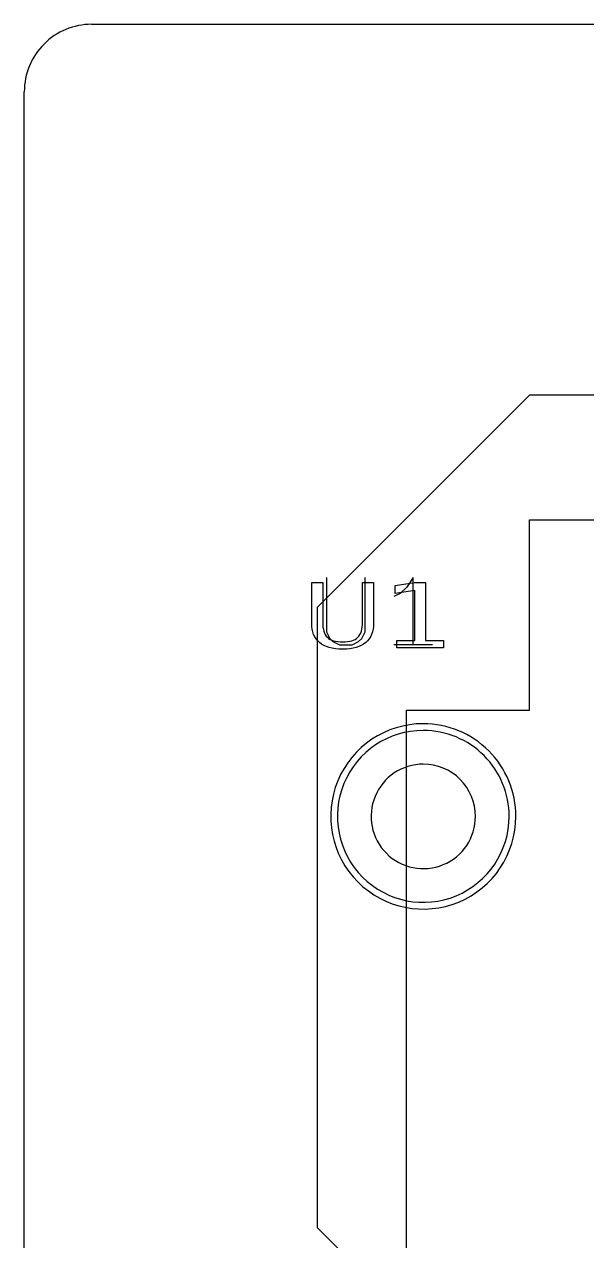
# Model space of a CAD drawing. Header units: millimetres. Extents: x 10 to 287, y 10 to 200.
# Drawn here: x 155.5 to 163.85, y 80.96 to 99.01 of the extents above; entities that cross this region are included whole.
import ezdxf

# ---------------------------------------------------------------- set-up
doc = ezdxf.new("R2010")
doc.units = ezdxf.units.MM
doc.layers.get('0').update_dxf_attribs({"linetype": 'CONTINUOUS'})

msp = doc.modelspace()

# ---------------------------------------------------------------- linework, layer by layer
at = {"color": 7}
for points in [[(156.5, 99.0072), (179, 99.0072)], [(155.5, 68.5072), (155.5, 98.0072)], [(169.5, 93.5072), (163, 93.5072), (159.85, 90.3572), (159.85, 81.1572), (164.5, 76.5072)], [(159.9881, 90.8024), (159.9881, 89.9929), (160.0357, 89.8976), (160.0833, 89.85), (160.1786, 89.8024), (160.369, 89.8024), (160.4643, 89.85), (160.5119, 89.8976), (160.5595, 89.9929), (160.5595, 90.8024)], [(161.2738, 89.8024), (161.2738, 90.8024), (161.1786, 90.6595), (161.0833, 90.5643), (160.9881, 90.5167)], [(159.76793, 90.72918), (159.93094, 90.72918), (159.93094, 90.1387)], [(159.76801, 90.12243), (159.76793, 90.72918)], [(160.52283, 90.1387), (160.52283, 90.72918), (160.68584, 90.72918), (160.68584, 90.12243)], [(161.5595, 89.8024), (160.9881, 89.8024)]]:
    msp.add_lwpolyline(points, dxfattribs=at)
at = {"color": 2}
msp.add_lwpolyline([(172.5, 88.8322), (174.325, 88.8322), (174.325, 87.0072), (177.15, 87.0072), (177.15, 77.5072), (174.325, 77.5072), (174.325, 75.6822), (172.05, 75.6822), (172.05, 70.6572), (163.45, 70.6572), (163.45, 75.6822), (161.175, 75.6822), (161.175, 88.8322), (163, 88.8322), (163, 91.6572), (172.5, 91.6572)], close=True, dxfattribs=at)
at = {"color": 7}
for points in [[(161.03266, 89.86787), (161.29764, 89.86787), (161.29764, 90.60939), (161.00937, 90.56249), (161.00937, 90.68228), (161.29604, 90.72918), (161.45824, 90.72918), (161.45824, 89.86787), (161.72323, 89.86787), (161.72323, 89.7572), (161.03266, 89.7572)], [(161.425, 88.6322)], [(161.425, 88.6322)], [(161.425, 88.5322)], [(161.425, 88.5322)], [(161.425, 88.0322)], [(161.425, 88.0322)], [(161.425, 88.0322)], [(161.425, 88.0322)]]:
    msp.add_lwpolyline(points, close=True, dxfattribs=at)
for points in [[(156.5, 99.0072), (156.234784, 99.0072), (155.98043, 98.901843), (155.792893, 98.714307)], [(155.792893, 98.714307), (155.605357, 98.52677), (155.5, 98.272416), (155.5, 98.0072)], [(159.88365, 89.83532), (159.806557, 89.899987), (159.76801, 89.99569), (159.76801, 90.12243)], [(159.93094, 90.1387), (159.93094, 90.034533), (159.95424, 89.95945), (160.00084, 89.91345)], [(160.45293, 89.91345), (160.49953, 89.95945), (160.52283, 90.034533), (160.52283, 90.1387)], [(160.68584, 90.12243), (160.68584, 89.995697), (160.64703, 89.899993), (160.56941, 89.83532)], [(160.00084, 89.91345), (160.04744, 89.86785), (160.122923, 89.84505), (160.22729, 89.84505)], [(160.22729, 89.84505), (160.331143, 89.84505), (160.406357, 89.86785), (160.45293, 89.91345)], [(160.22733, 89.73832), (160.07583, 89.73832), (159.96127, 89.770653), (159.88365, 89.83532)], [(160.56941, 89.83532), (160.492317, 89.770653), (160.37829, 89.73832), (160.22733, 89.73832)], [(161.425, 88.6322), (160.868864, 88.6322), (160.36749, 88.297192), (160.154666, 87.78339)], [(161.425, 88.6322), (160.868864, 88.6322), (160.36749, 88.297192), (160.154666, 87.78339)], [(162.397272, 88.229472), (162.139409, 88.487334), (161.789673, 88.6322), (161.425, 88.6322)], [(162.397272, 88.229472), (162.139409, 88.487334), (161.789673, 88.6322), (161.425, 88.6322)], [(161.425, 88.5322), (160.909311, 88.5322), (160.444399, 88.221556), (160.247054, 87.745121)], [(161.425, 88.5322), (160.909311, 88.5322), (160.444399, 88.221556), (160.247054, 87.745121)], [(162.326561, 88.158761), (162.087452, 88.39787), (161.763151, 88.5322), (161.425, 88.5322)], [(162.326561, 88.158761), (162.087452, 88.39787), (161.763151, 88.5322), (161.425, 88.5322)], [(162.7, 87.2572), (162.7, 87.595351), (162.56567, 87.919652), (162.326561, 88.158761)], [(162.7, 87.2572), (162.7, 87.595351), (162.56567, 87.919652), (162.326561, 88.158761)], [(162.8, 87.2572), (162.8, 87.621873), (162.655134, 87.971609), (162.397272, 88.229472)], [(162.8, 87.2572), (162.8, 87.621873), (162.655134, 87.971609), (162.397272, 88.229472)], [(161.425, 88.0322), (161.111542, 88.0322), (160.828949, 87.843377), (160.708993, 87.55378)], [(161.425, 88.0322), (161.111542, 88.0322), (160.828949, 87.843377), (160.708993, 87.55378)], [(161.425, 88.0322), (161.111542, 88.0322), (160.828949, 87.843377), (160.708993, 87.55378)], [(161.425, 88.0322), (161.111542, 88.0322), (160.828949, 87.843377), (160.708993, 87.55378)], [(161.973008, 87.805208), (161.827667, 87.950548), (161.630543, 88.0322), (161.425, 88.0322)], [(161.973008, 87.805208), (161.827667, 87.950548), (161.630543, 88.0322), (161.425, 88.0322)], [(161.973008, 87.805208), (161.827667, 87.950548), (161.630543, 88.0322), (161.425, 88.0322)], [(161.973008, 87.805208), (161.827667, 87.950548), (161.630543, 88.0322), (161.425, 88.0322)], [(160.154666, 87.78339), (159.941842, 87.269587), (160.059481, 86.678175), (160.452728, 86.284928)], [(160.154666, 87.78339), (159.941842, 87.269587), (160.059481, 86.678175), (160.452728, 86.284928)], [(160.247054, 87.745121), (160.049708, 87.268687), (160.158791, 86.720286), (160.523439, 86.355639)], [(160.247054, 87.745121), (160.049708, 87.268687), (160.158791, 86.720286), (160.523439, 86.355639)], [(162.2, 87.2572), (162.2, 87.462743), (162.118348, 87.659867), (161.973008, 87.805208)], [(162.2, 87.2572), (162.2, 87.462743), (162.118348, 87.659867), (161.973008, 87.805208)], [(162.2, 87.2572), (162.2, 87.462743), (162.118348, 87.659867), (161.973008, 87.805208)], [(162.2, 87.2572), (162.2, 87.462743), (162.118348, 87.659867), (161.973008, 87.805208)], [(160.708993, 87.55378), (160.589038, 87.264182), (160.655344, 86.930841), (160.876992, 86.709192)], [(160.708993, 87.55378), (160.589038, 87.264182), (160.655344, 86.930841), (160.876992, 86.709192)], [(160.708993, 87.55378), (160.589038, 87.264182), (160.655344, 86.930841), (160.876992, 86.709192)], [(160.708993, 87.55378), (160.589038, 87.264182), (160.655344, 86.930841), (160.876992, 86.709192)], [(161.72158, 86.541193), (162.011177, 86.661149), (162.2, 86.943742), (162.2, 87.2572)], [(161.72158, 86.541193), (162.011177, 86.661149), (162.2, 86.943742), (162.2, 87.2572)], [(161.72158, 86.541193), (162.011177, 86.661149), (162.2, 86.943742), (162.2, 87.2572)], [(161.72158, 86.541193), (162.011177, 86.661149), (162.2, 86.943742), (162.2, 87.2572)], [(161.912921, 86.079254), (162.389356, 86.276599), (162.7, 86.741511), (162.7, 87.2572)], [(161.912921, 86.079254), (162.389356, 86.276599), (162.7, 86.741511), (162.7, 87.2572)], [(161.95119, 85.986866), (162.464992, 86.19969), (162.8, 86.701064), (162.8, 87.2572)], [(161.95119, 85.986866), (162.464992, 86.19969), (162.8, 86.701064), (162.8, 87.2572)], [(160.876992, 86.709192), (161.098641, 86.487544), (161.431982, 86.421238), (161.72158, 86.541193)], [(160.876992, 86.709192), (161.098641, 86.487544), (161.431982, 86.421238), (161.72158, 86.541193)], [(160.876992, 86.709192), (161.098641, 86.487544), (161.431982, 86.421238), (161.72158, 86.541193)], [(160.876992, 86.709192), (161.098641, 86.487544), (161.431982, 86.421238), (161.72158, 86.541193)], [(160.452728, 86.284928), (160.845975, 85.891681), (161.437387, 85.774042), (161.95119, 85.986866)], [(160.452728, 86.284928), (160.845975, 85.891681), (161.437387, 85.774042), (161.95119, 85.986866)], [(160.523439, 86.355639), (160.888086, 85.990991), (161.436487, 85.881908), (161.912921, 86.079254)], [(160.523439, 86.355639), (160.888086, 85.990991), (161.436487, 85.881908), (161.912921, 86.079254)]]:
    msp.add_open_spline(points, degree=3, dxfattribs=at)

doc.saveas('drawing.dxf')
